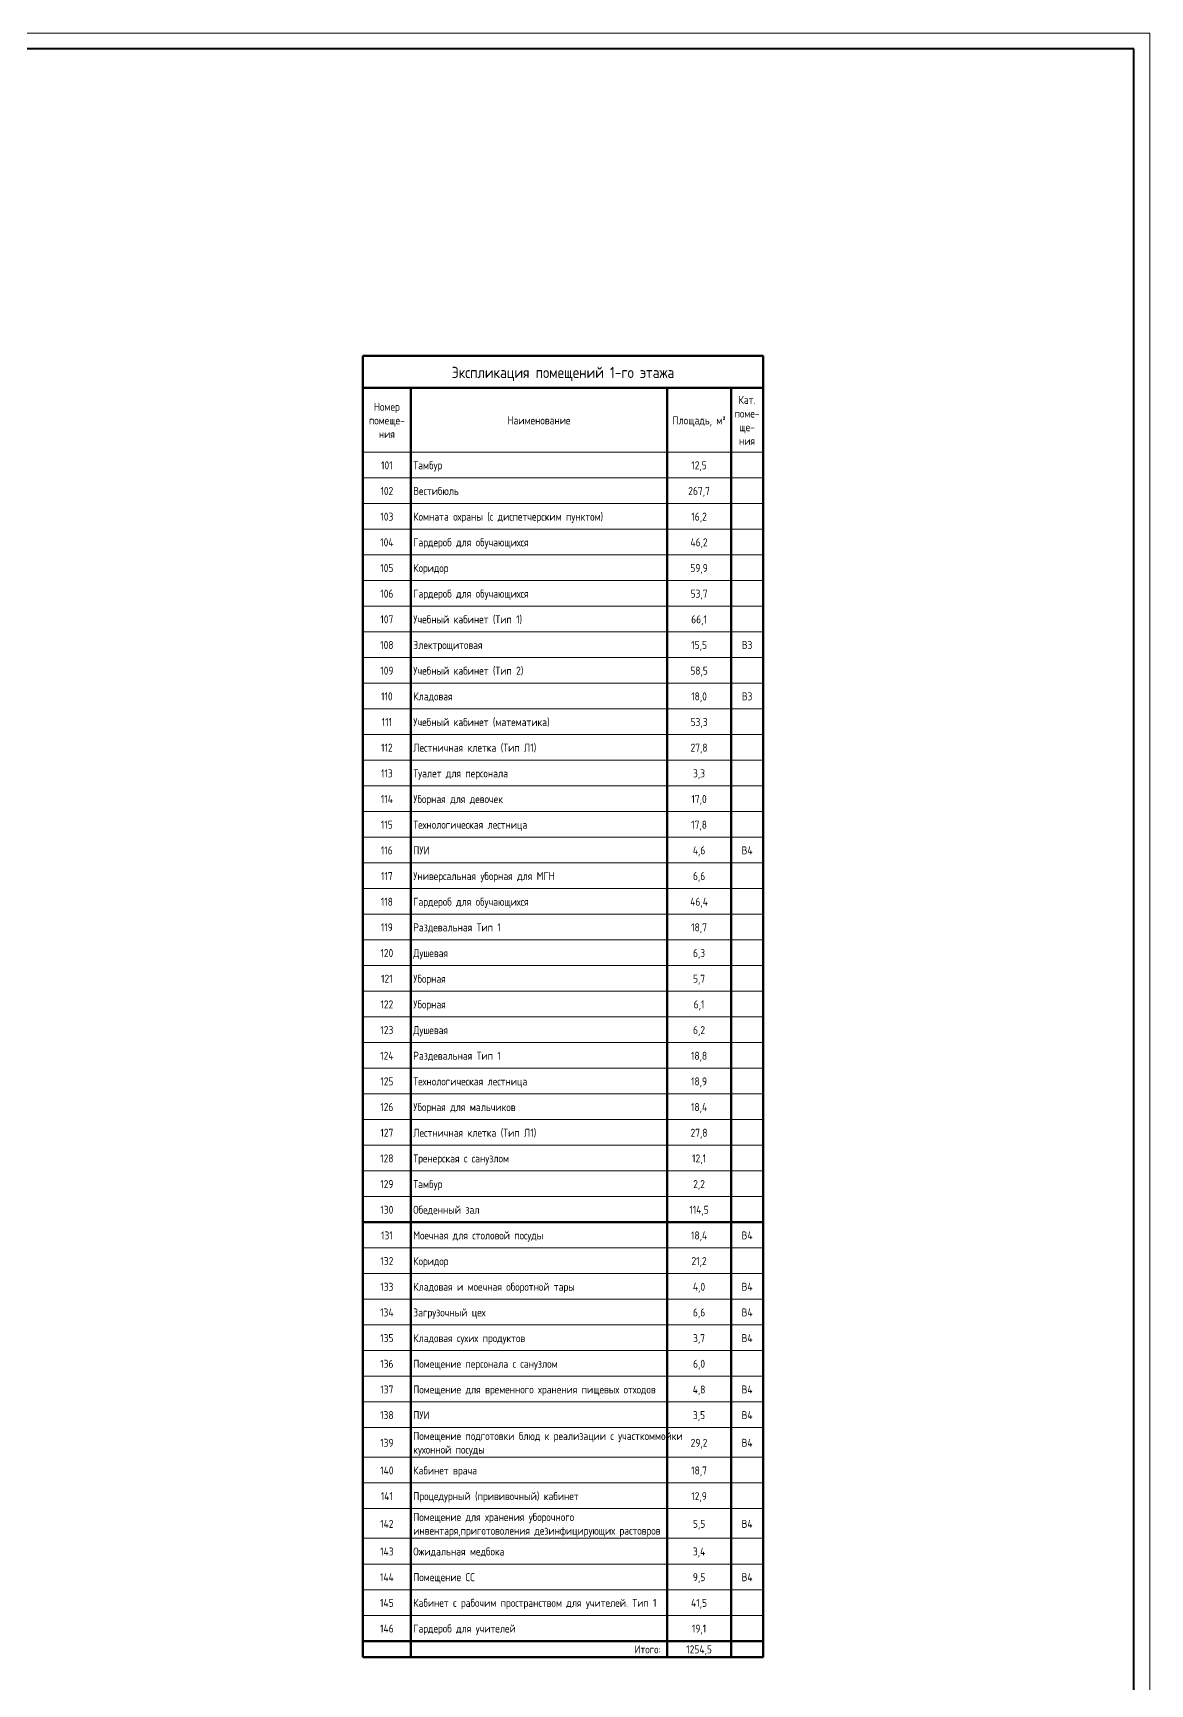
# Model space of a CAD drawing. Header units: millimetres. Extents: x -10178924 to 11692288, y -947381 to 58396.
# Drawn here: x 65404 to 100287, y -85040 to -33472 of the extents above; entities that cross this region are included whole.
import ezdxf

# ---------------------------------------------------------------- set-up
doc = ezdxf.new("R2010")
doc.units = ezdxf.units.MM
for name, color, linetype, lineweight in [('_0', 7, 'Continuous', 25), ('Графика', 7, 'Continuous', 20), ('ШТРИХОВКА', 252, 'Continuous', 15)]:
    doc.layers.add(name, color=color, linetype=linetype, lineweight=lineweight)
doc.layers.add('PDF _Ramka', color=7, linetype='Continuous')
doc.layers.add('Линии', color=7, linetype='Continuous', lineweight=9, true_color=0x00a600)
doc.styles.add('GOST Common_10', font='GOST_Common.ttf', dxfattribs={"width": 0.9, "height": 3.5})
doc.styles.add('GOST Common_11', font='GOST_Common.ttf', dxfattribs={"width": 0.9, "height": 2.5})

# ---------------------------------------------------------------- blocks, each defined once
blk = doc.blocks.new('1 этаж')
at = {"layer": 'Линии', "color": 7, "lineweight": 50}
for p, q in [((75704, -18439), (75704, -19439)), ((88205, -18439), (75704, -18439)), ((88205, -19439), (88205, -18439)), ((75704, -19439), (75704, -45499)), ((75704, -19439), (88205, -19439)), ((77204, -19439), (77204, -21444)), ((85204, -19439), (85204, -21444)), ((87204, -19439), (87204, -21444)), ((88204, -19439), (88204, -21444)), ((88205, -19439), (88205, -45499)), ((77204, -21444), (77204, -22246)), ((85204, -21444), (85204, -22246)), ((87204, -21444), (87204, -22246)), ((88204, -21444), (88204, -22246)), ((77204, -22246), (77204, -23048)), ((85204, -22246), (85204, -23048)), ((87204, -22246), (87204, -23048)), ((88204, -22246), (88204, -23048)), ((77204, -23048), (77204, -23849)), ((85204, -23048), (85204, -23849)), ((87204, -23048), (87204, -23849)), ((88204, -23048), (88204, -23849)), ((77204, -23849), (77204, -24651)), ((85204, -23849), (85204, -24651)), ((87204, -23849), (87204, -24651)), ((88204, -23849), (88204, -24651)), ((77204, -24651), (77204, -25453)), ((85204, -24651), (85204, -25453)), ((87204, -24651), (87204, -25453)), ((88204, -24651), (88204, -25453)), ((77204, -25453), (77204, -26255)), ((85204, -25453), (85204, -26255)), ((87204, -25453), (87204, -26255)), ((88204, -25453), (88204, -26255)), ((77204, -26255), (77204, -27057)), ((85204, -26255), (85204, -27057)), ((87204, -26255), (87204, -27057)), ((88204, -26255), (88204, -27057)), ((77204, -27057), (77204, -27859)), ((85204, -27057), (85204, -27859)), ((87204, -27057), (87204, -27859)), ((88204, -27057), (88204, -27859)), ((77204, -27859), (77204, -28661)), ((85204, -27859), (85204, -28661)), ((87204, -27859), (87204, -28661)), ((88204, -27859), (88204, -28661)), ((77204, -28661), (77204, -29462)), ((85204, -28661), (85204, -29462)), ((87204, -28661), (87204, -29462)), ((88204, -28661), (88204, -29462)), ((77204, -29462), (77204, -30264)), ((85204, -29462), (85204, -30264)), ((87204, -29462), (87204, -30264)), ((88204, -29462), (88204, -30264)), ((77204, -30264), (77204, -31066)), ((85204, -30264), (85204, -31066)), ((87204, -30264), (87204, -31066)), ((88204, -30264), (88204, -31066)), ((77204, -31066), (77204, -31868)), ((85204, -31066), (85204, -31868)), ((87204, -31066), (87204, -31868)), ((88204, -31066), (88204, -31868)), ((77204, -31868), (77204, -32670)), ((85204, -31868), (85204, -32670)), ((87204, -31868), (87204, -32670)), ((88204, -31868), (88204, -32670)), ((77204, -32670), (77204, -33472)), ((85204, -32670), (85204, -33472)), ((87204, -32670), (87204, -33472)), ((88204, -32670), (88204, -33472)), ((77204, -33472), (77204, -34273)), ((85204, -33472), (85204, -34273)), ((87204, -33472), (87204, -34273)), ((88204, -33472), (88204, -34273)), ((77204, -34273), (77204, -35075)), ((85204, -34273), (85204, -35075)), ((87204, -34273), (87204, -35075)), ((88204, -34273), (88204, -35075)), ((77204, -35075), (77204, -35877)), ((85204, -35075), (85204, -35877)), ((87204, -35075), (87204, -35877)), ((88204, -35075), (88204, -35877)), ((77204, -35877), (77204, -36679)), ((85204, -35877), (85204, -36679)), ((87204, -35877), (87204, -36679)), ((88204, -35877), (88204, -36679)), ((77204, -36679), (77204, -37481)), ((85204, -36679), (85204, -37481)), ((87204, -36679), (87204, -37481)), ((88204, -36679), (88204, -37481)), ((77204, -37481), (77204, -38283)), ((85204, -37481), (85204, -38283)), ((87204, -37481), (87204, -38283)), ((88204, -37481), (88204, -38283)), ((77204, -38283), (77204, -39084)), ((85204, -38283), (85204, -39084)), ((87204, -38283), (87204, -39084)), ((88204, -38283), (88204, -39084)), ((77204, -39084), (77204, -39886)), ((85204, -39084), (85204, -39886)), ((87204, -39084), (87204, -39886)), ((88204, -39084), (88204, -39886)), ((77204, -39886), (77204, -40688)), ((85204, -39886), (85204, -40688)), ((87204, -39886), (87204, -40688)), ((88204, -39886), (88204, -40688)), ((77204, -40688), (77204, -41490)), ((85204, -40688), (85204, -41490)), ((87204, -40688), (87204, -41490)), ((88204, -40688), (88204, -41490)), ((77204, -41490), (77204, -42292)), ((85204, -41490), (85204, -42292)), ((87204, -41490), (87204, -42292)), ((88204, -41490), (88204, -42292)), ((77204, -42292), (77204, -43094)), ((85204, -42292), (85204, -43094)), ((87204, -42292), (87204, -43094)), ((88204, -42292), (88204, -43094)), ((77204, -43094), (77204, -43895)), ((85204, -43094), (85204, -43895)), ((87204, -43094), (87204, -43895)), ((88204, -43094), (88204, -43895)), ((75704, -43495), (75704, -59081)), ((88205, -43495), (88205, -59081)), ((77204, -43895), (77204, -44697)), ((85204, -43895), (85204, -44697)), ((87204, -43895), (87204, -44697)), ((88204, -43895), (88204, -44697)), ((77204, -44697), (77204, -45499)), ((85204, -44697), (85204, -45499)), ((87204, -44697), (87204, -45499)), ((88204, -44697), (88204, -45499)), ((88205, -45499), (75704, -45499)), ((77204, -45499), (77204, -46301)), ((85204, -45499), (85204, -46301)), ((87204, -45499), (87204, -46301)), ((88204, -45499), (88204, -46301)), ((77204, -46301), (77204, -47103)), ((85204, -46301), (85204, -47103)), ((87204, -46301), (87204, -47103)), ((88204, -46301), (88204, -47103)), ((77204, -47103), (77204, -47905)), ((85204, -47103), (85204, -47905)), ((87204, -47103), (87204, -47905)), ((88204, -47103), (88204, -47905)), ((77204, -47905), (77204, -48707)), ((85204, -47905), (85204, -48707)), ((87204, -47905), (87204, -48707)), ((88204, -47905), (88204, -48707)), ((77204, -48707), (77204, -49508)), ((85204, -48707), (85204, -49508)), ((87204, -48707), (87204, -49508)), ((88204, -48707), (88204, -49508)), ((77204, -49508), (77204, -50310)), ((85204, -49508), (85204, -50310)), ((87204, -49508), (87204, -50310)), ((88204, -49508), (88204, -50310)), ((77204, -50310), (77204, -51112)), ((85204, -50310), (85204, -51112)), ((87204, -50310), (87204, -51112)), ((88204, -50310), (88204, -51112)), ((77204, -51112), (77204, -51914)), ((85204, -51112), (85204, -51914)), ((87204, -51112), (87204, -51914)), ((88204, -51112), (88204, -51914)), ((77204, -51914), (77204, -52841)), ((85204, -51914), (85204, -52841)), ((87204, -51914), (87204, -52841)), ((88204, -51914), (88204, -52841)), ((77204, -52841), (77204, -53643)), ((85204, -52841), (85204, -53643)), ((87204, -52841), (87204, -53643)), ((88204, -52841), (88204, -53643)), ((77204, -53643), (77204, -54445)), ((85204, -53643), (85204, -54445)), ((87204, -53643), (87204, -54445)), ((88204, -53643), (88204, -54445)), ((77204, -54445), (77204, -55372)), ((85204, -54445), (85204, -55372)), ((87204, -54445), (87204, -55372)), ((88204, -54445), (88204, -55372)), ((77204, -55372), (77204, -56174)), ((85204, -55372), (85204, -56174)), ((87204, -55372), (87204, -56174)), ((88204, -55372), (88204, -56174)), ((77204, -56174), (77204, -56976)), ((85204, -56174), (85204, -56976)), ((87204, -56174), (87204, -56976)), ((88204, -56174), (88204, -56976)), ((77204, -56976), (77204, -57778)), ((85204, -56976), (85204, -57778)), ((87204, -56976), (87204, -57778)), ((88204, -56976), (88204, -57778)), ((77204, -57778), (77204, -58580)), ((85204, -57778), (85204, -58580)), ((87204, -57778), (87204, -58580)), ((88204, -57778), (88204, -58580)), ((77204, -58580), (75704, -58580)), ((85204, -58580), (77204, -58580)), ((77204, -58580), (77204, -59081)), ((87204, -58580), (85204, -58580)), ((85204, -58580), (85204, -59081)), ((88204, -58580), (87204, -58580)), ((87204, -58580), (87204, -59081)), ((88204, -58580), (88204, -59081)), ((88205, -59081), (75704, -59081))]:
    blk.add_line(p, q, dxfattribs=at)
at = {"layer": 'Линии', "color": 7, "lineweight": 20}
for p, q in [((77204, -21444), (75704, -21444)), ((85204, -21444), (77204, -21444)), ((87204, -21444), (85204, -21444)), ((88204, -21444), (87204, -21444)), ((77204, -22246), (75704, -22246)), ((85204, -22246), (77204, -22246)), ((87204, -22246), (85204, -22246)), ((88204, -22246), (87204, -22246)), ((77204, -23048), (75704, -23048)), ((85204, -23048), (77204, -23048)), ((87204, -23048), (85204, -23048)), ((88204, -23048), (87204, -23048)), ((77204, -23849), (75704, -23849)), ((85204, -23849), (77204, -23849)), ((87204, -23849), (85204, -23849)), ((88204, -23849), (87204, -23849)), ((77204, -24651), (75704, -24651)), ((85204, -24651), (77204, -24651)), ((87204, -24651), (85204, -24651)), ((88204, -24651), (87204, -24651)), ((77204, -25453), (75704, -25453)), ((85204, -25453), (77204, -25453)), ((87204, -25453), (85204, -25453)), ((88204, -25453), (87204, -25453)), ((77204, -26255), (75704, -26255)), ((85204, -26255), (77204, -26255)), ((87204, -26255), (85204, -26255)), ((88204, -26255), (87204, -26255)), ((77204, -27057), (75704, -27057)), ((85204, -27057), (77204, -27057)), ((87204, -27057), (85204, -27057)), ((88204, -27057), (87204, -27057)), ((77204, -27859), (75704, -27859)), ((85204, -27859), (77204, -27859)), ((87204, -27859), (85204, -27859)), ((88204, -27859), (87204, -27859)), ((77204, -28661), (75704, -28661)), ((85204, -28661), (77204, -28661)), ((87204, -28661), (85204, -28661)), ((88204, -28661), (87204, -28661)), ((77204, -29462), (75704, -29462)), ((85204, -29462), (77204, -29462)), ((87204, -29462), (85204, -29462)), ((88204, -29462), (87204, -29462)), ((77204, -30264), (75704, -30264)), ((85204, -30264), (77204, -30264)), ((87204, -30264), (85204, -30264)), ((88204, -30264), (87204, -30264)), ((77204, -31066), (75704, -31066)), ((85204, -31066), (77204, -31066)), ((87204, -31066), (85204, -31066)), ((88204, -31066), (87204, -31066)), ((77204, -31868), (75704, -31868)), ((85204, -31868), (77204, -31868)), ((87204, -31868), (85204, -31868)), ((88204, -31868), (87204, -31868)), ((77204, -32670), (75704, -32670)), ((85204, -32670), (77204, -32670)), ((87204, -32670), (85204, -32670)), ((88204, -32670), (87204, -32670)), ((77204, -33472), (75704, -33472)), ((85204, -33472), (77204, -33472)), ((87204, -33472), (85204, -33472)), ((88204, -33472), (87204, -33472)), ((77204, -34273), (75704, -34273)), ((85204, -34273), (77204, -34273)), ((87204, -34273), (85204, -34273)), ((88204, -34273), (87204, -34273)), ((77204, -35075), (75704, -35075)), ((85204, -35075), (77204, -35075)), ((87204, -35075), (85204, -35075)), ((88204, -35075), (87204, -35075)), ((77204, -35877), (75704, -35877)), ((85204, -35877), (77204, -35877)), ((87204, -35877), (85204, -35877)), ((88204, -35877), (87204, -35877)), ((77204, -36679), (75704, -36679)), ((85204, -36679), (77204, -36679)), ((87204, -36679), (85204, -36679)), ((88204, -36679), (87204, -36679)), ((77204, -37481), (75704, -37481)), ((85204, -37481), (77204, -37481)), ((87204, -37481), (85204, -37481)), ((88204, -37481), (87204, -37481)), ((77204, -38283), (75704, -38283)), ((85204, -38283), (77204, -38283)), ((87204, -38283), (85204, -38283)), ((88204, -38283), (87204, -38283)), ((77204, -39084), (75704, -39084)), ((85204, -39084), (77204, -39084)), ((87204, -39084), (85204, -39084)), ((88204, -39084), (87204, -39084)), ((77204, -39886), (75704, -39886)), ((85204, -39886), (77204, -39886)), ((87204, -39886), (85204, -39886)), ((88204, -39886), (87204, -39886)), ((77204, -40688), (75704, -40688)), ((85204, -40688), (77204, -40688)), ((87204, -40688), (85204, -40688)), ((88204, -40688), (87204, -40688)), ((77204, -41490), (75704, -41490)), ((85204, -41490), (77204, -41490)), ((87204, -41490), (85204, -41490)), ((88204, -41490), (87204, -41490)), ((77204, -42292), (75704, -42292)), ((85204, -42292), (77204, -42292)), ((87204, -42292), (85204, -42292)), ((88204, -42292), (87204, -42292)), ((77204, -43094), (75704, -43094)), ((85204, -43094), (77204, -43094)), ((87204, -43094), (85204, -43094)), ((88204, -43094), (87204, -43094)), ((77204, -43895), (75704, -43895)), ((85204, -43895), (77204, -43895)), ((87204, -43895), (85204, -43895)), ((88204, -43895), (87204, -43895)), ((77204, -44697), (75704, -44697)), ((85204, -44697), (77204, -44697)), ((87204, -44697), (85204, -44697)), ((88204, -44697), (87204, -44697)), ((77204, -46301), (75704, -46301)), ((85204, -46301), (77204, -46301)), ((87204, -46301), (85204, -46301)), ((88204, -46301), (87204, -46301)), ((77204, -47103), (75704, -47103)), ((85204, -47103), (77204, -47103)), ((87204, -47103), (85204, -47103)), ((88204, -47103), (87204, -47103)), ((77204, -47905), (75704, -47905)), ((85204, -47905), (77204, -47905)), ((87204, -47905), (85204, -47905)), ((88204, -47905), (87204, -47905)), ((77204, -48707), (75704, -48707)), ((85204, -48707), (77204, -48707)), ((87204, -48707), (85204, -48707)), ((88204, -48707), (87204, -48707)), ((77204, -49508), (75704, -49508)), ((85204, -49508), (77204, -49508)), ((87204, -49508), (85204, -49508)), ((88204, -49508), (87204, -49508)), ((77204, -50310), (75704, -50310)), ((85204, -50310), (77204, -50310)), ((87204, -50310), (85204, -50310)), ((88204, -50310), (87204, -50310)), ((77204, -51112), (75704, -51112)), ((85204, -51112), (77204, -51112)), ((87204, -51112), (85204, -51112)), ((88204, -51112), (87204, -51112)), ((77204, -51914), (75704, -51914)), ((85204, -51914), (77204, -51914)), ((87204, -51914), (85204, -51914)), ((88204, -51914), (87204, -51914)), ((77204, -52841), (75704, -52841)), ((85204, -52841), (77204, -52841)), ((87204, -52841), (85204, -52841)), ((88204, -52841), (87204, -52841)), ((77204, -53643), (75704, -53643)), ((85204, -53643), (77204, -53643)), ((87204, -53643), (85204, -53643)), ((88204, -53643), (87204, -53643)), ((77204, -54445), (75704, -54445)), ((85204, -54445), (77204, -54445)), ((87204, -54445), (85204, -54445)), ((88204, -54445), (87204, -54445)), ((77204, -55372), (75704, -55372)), ((85204, -55372), (77204, -55372)), ((87204, -55372), (85204, -55372)), ((88204, -55372), (87204, -55372)), ((77204, -56174), (75704, -56174)), ((85204, -56174), (77204, -56174)), ((87204, -56174), (85204, -56174)), ((88204, -56174), (87204, -56174)), ((77204, -56976), (75704, -56976)), ((85204, -56976), (77204, -56976)), ((87204, -56976), (85204, -56976)), ((88204, -56976), (87204, -56976)), ((77204, -57778), (75704, -57778)), ((85204, -57778), (77204, -57778)), ((87204, -57778), (85204, -57778)), ((88204, -57778), (87204, -57778))]:
    blk.add_line(p, q, dxfattribs=at)
at = {"layer": 'Графика', "line_spacing_factor": 1.022761}
for s, insert, char_height, width, attachment_point, style in [('Экспликация помещений 1-го этажа', (81955, -18780), 350, 8375.31, 2, 'GOST Common_10'), ('Номер помеще- ния', (76454, -19902), 250, 1418.03, 2, 'GOST Common_11'), ('Кат. поме- ще- ния', (87704, -19689), 250, 962.45, 2, 'GOST Common_11'), ('Наименование', (81204, -20328), 250, 2353.32, 2, 'GOST Common_11'), ('Площадь, м\\fGOST Common|b0|i0|c238|p34|;\\W.9;²', (86204, -20328), 250, 2009.37, 2, 'GOST Common_11'), ('101', (76454, -21731), 250, 458.6, 2, 'GOST Common_11'), ('Тамбур', (77279, -21731), 250, 1203.81, 1, 'GOST Common_11'), ('12,5', (86204, -21731), 250, 603.41, 2, 'GOST Common_11'), ('102', (76454, -22533), 250, 509.89, 2, 'GOST Common_11'), ('Вестибюль', (77279, -22533), 250, 1783.09, 1, 'GOST Common_11'), ('267,7', (86204, -22533), 250, 841.76, 2, 'GOST Common_11'), ('103', (76454, -23335), 250, 509.89, 2, 'GOST Common_11'), ('Комната охраны (с диспетчерским пунктом)', (77279, -23335), 250, 7259.08, 1, 'GOST Common_11'), ('16,2', (86204, -23335), 250, 603.41, 2, 'GOST Common_11'), ('104', (76454, -24137), 250, 537.04, 2, 'GOST Common_11'), ('Гардероб для обучающихся', (77279, -24137), 250, 4456.22, 1, 'GOST Common_11'), ('46,2', (86204, -24137), 250, 681.86, 2, 'GOST Common_11'), ('105', (76454, -24939), 250, 509.89, 2, 'GOST Common_11'), ('Коридор', (77279, -24939), 250, 1336.56, 1, 'GOST Common_11'), ('59,9', (86204, -24939), 250, 654.71, 2, 'GOST Common_11'), ('106', (76454, -25740), 250, 509.89, 2, 'GOST Common_11'), ('Гардероб для обучающихся', (77279, -25740), 250, 4456.22, 1, 'GOST Common_11'), ('53,7', (86204, -25740), 250, 654.71, 2, 'GOST Common_11'), ('107', (76454, -26542), 250, 509.89, 2, 'GOST Common_11'), ('Учебный кабинет (Тип 1)', (77279, -26542), 250, 3976.5, 1, 'GOST Common_11'), ('66,1', (86204, -26542), 250, 603.41, 2, 'GOST Common_11'), ('108', (76454, -27344), 250, 509.89, 2, 'GOST Common_11'), ('Электрощитовая', (77279, -27344), 250, 2863.2, 1, 'GOST Common_11'), ('15,5', (86204, -27344), 250, 603.41, 2, 'GOST Common_11'), ('В3', (87704, -27344), 250, 401.27, 2, 'GOST Common_11'), ('109', (76454, -28146), 250, 509.89, 2, 'GOST Common_11'), ('Учебный кабинет (Тип 2)', (77279, -28146), 250, 4027.8, 1, 'GOST Common_11'), ('58,5', (86204, -28146), 250, 654.71, 2, 'GOST Common_11'), ('110', (76454, -28948), 250, 458.6, 2, 'GOST Common_11'), ('Кладовая', (77279, -28948), 250, 1577.93, 1, 'GOST Common_11'), ('18,0', (86204, -28948), 250, 603.41, 2, 'GOST Common_11'), ('В3', (87704, -28948), 250, 401.27, 2, 'GOST Common_11'), ('111', (76454, -29750), 250, 407.31, 2, 'GOST Common_11'), ('Учебный кабинет (математика)', (77279, -29750), 250, 5273.85, 1, 'GOST Common_11'), ('53,3', (86204, -29750), 250, 654.71, 2, 'GOST Common_11'), ('112', (76454, -30551), 250, 458.6, 2, 'GOST Common_11'), ('Лестничная клетка (Тип Л1)', (77279, -30551), 250, 4595.01, 1, 'GOST Common_11'), ('27,8', (86204, -30551), 250, 654.71, 2, 'GOST Common_11'), ('113', (76454, -31353), 250, 458.6, 2, 'GOST Common_11'), ('Туалет для персонала', (77279, -31353), 250, 3692.9, 1, 'GOST Common_11'), ('3,3', (86204, -31353), 250, 467.65, 2, 'GOST Common_11'), ('114', (76454, -32155), 250, 485.75, 2, 'GOST Common_11'), ('Уборная для девочек', (77279, -32155), 250, 3421.36, 1, 'GOST Common_11'), ('17,0', (86204, -32155), 250, 603.41, 2, 'GOST Common_11'), ('115', (76454, -32957), 250, 458.6, 2, 'GOST Common_11'), ('Технологическая лестница', (77279, -32957), 250, 4510.53, 1, 'GOST Common_11'), ('17,8', (86204, -32957), 250, 603.41, 2, 'GOST Common_11'), ('116', (76454, -33759), 250, 458.6, 2, 'GOST Common_11'), ('ПУИ', (77279, -33759), 250, 642.64, 1, 'GOST Common_11'), ('4,6', (86204, -33759), 250, 494.8, 2, 'GOST Common_11'), ('В4', (87704, -33759), 250, 428.42, 2, 'GOST Common_11'), ('117', (76454, -34561), 250, 458.6, 2, 'GOST Common_11'), ('Универсальная уборная для МГН', (77279, -34561), 250, 5310.05, 1, 'GOST Common_11'), ('6,6', (86204, -34561), 250, 467.65, 2, 'GOST Common_11'), ('118', (76454, -35363), 250, 458.6, 2, 'GOST Common_11'), ('Гардероб для обучающихся', (77279, -35363), 250, 4456.22, 1, 'GOST Common_11'), ('46,4', (86204, -35363), 250, 709.01, 2, 'GOST Common_11'), ('119', (76454, -36164), 250, 458.6, 2, 'GOST Common_11'), ('Раздевальная Тип 1', (77279, -36164), 250, 3252.41, 1, 'GOST Common_11'), ('18,7', (86204, -36164), 250, 603.41, 2, 'GOST Common_11'), ('120', (76454, -36966), 250, 509.89, 2, 'GOST Common_11'), ('Душевая', (77279, -36966), 250, 1445.18, 1, 'GOST Common_11'), ('6,3', (86204, -36966), 250, 467.65, 2, 'GOST Common_11'), ('121', (76454, -37768), 250, 458.6, 2, 'GOST Common_11'), ('Уборная', (77279, -37768), 250, 1363.72, 1, 'GOST Common_11'), ('5,7', (86204, -37768), 250, 467.65, 2, 'GOST Common_11'), ('122', (76454, -38570), 250, 509.89, 2, 'GOST Common_11'), ('Уборная', (77279, -38570), 250, 1363.72, 1, 'GOST Common_11'), ('6,1', (86204, -38570), 250, 416.36, 2, 'GOST Common_11'), ('123', (76454, -39372), 250, 509.89, 2, 'GOST Common_11'), ('Душевая', (77279, -39372), 250, 1445.18, 1, 'GOST Common_11'), ('6,2', (86204, -39372), 250, 467.65, 2, 'GOST Common_11'), ('124', (76454, -40174), 250, 537.04, 2, 'GOST Common_11'), ('Раздевальная Тип 1', (77279, -40174), 250, 3252.41, 1, 'GOST Common_11'), ('18,8', (86204, -40174), 250, 603.41, 2, 'GOST Common_11'), ('125', (76454, -40975), 250, 509.89, 2, 'GOST Common_11'), ('Технологическая лестница', (77279, -40975), 250, 4510.53, 1, 'GOST Common_11'), ('18,9', (86204, -40975), 250, 603.41, 2, 'GOST Common_11'), ('126', (76454, -41777), 250, 509.89, 2, 'GOST Common_11'), ('Уборная для мальчиков', (77279, -41777), 250, 3849.79, 1, 'GOST Common_11'), ('18,4', (86204, -41777), 250, 630.57, 2, 'GOST Common_11'), ('127', (76454, -42579), 250, 509.89, 2, 'GOST Common_11'), ('Лестничная клетка (Тип Л1)', (77279, -42579), 250, 4595.01, 1, 'GOST Common_11'), ('27,8', (86204, -42579), 250, 654.71, 2, 'GOST Common_11'), ('128', (76454, -43381), 250, 509.89, 2, 'GOST Common_11'), ('Тренерская с санузлом', (77279, -43381), 250, 3765.31, 1, 'GOST Common_11'), ('12,1', (86204, -43381), 250, 552.12, 2, 'GOST Common_11'), ('129', (76454, -44183), 250, 509.89, 2, 'GOST Common_11'), ('Тамбур', (77279, -44183), 250, 1203.81, 1, 'GOST Common_11'), ('2,2', (86204, -44183), 250, 467.65, 2, 'GOST Common_11'), ('130', (76454, -44985), 250, 509.89, 2, 'GOST Common_11'), ('Обеденный зал', (77279, -44985), 250, 2407.63, 1, 'GOST Common_11'), ('114,5', (86204, -44985), 250, 766.34, 2, 'GOST Common_11'), ('131', (76454, -45786), 250, 458.6, 2, 'GOST Common_11'), ('Моечная для столовой посуды', (77279, -45786), 250, 4884.64, 1, 'GOST Common_11'), ('18,4', (86204, -45786), 250, 630.57, 2, 'GOST Common_11'), ('В4', (87704, -45786), 250, 428.42, 2, 'GOST Common_11'), ('132', (76454, -46588), 250, 509.89, 2, 'GOST Common_11'), ('Коридор', (77279, -46588), 250, 1336.56, 1, 'GOST Common_11'), ('21,2', (86204, -46588), 250, 603.41, 2, 'GOST Common_11'), ('133', (76454, -47390), 250, 509.89, 2, 'GOST Common_11'), ('Кладовая и моечная оборотной тары', (77279, -47390), 250, 6097.51, 1, 'GOST Common_11'), ('4,0', (86204, -47390), 250, 494.8, 2, 'GOST Common_11'), ('В4', (87704, -47390), 250, 428.42, 2, 'GOST Common_11'), ('134', (76454, -48192), 250, 537.04, 2, 'GOST Common_11'), ('Загрузочный цех', (77279, -48192), 250, 2796.83, 1, 'GOST Common_11'), ('6,6', (86204, -48192), 250, 467.65, 2, 'GOST Common_11'), ('В4', (87704, -48192), 250, 428.42, 2, 'GOST Common_11'), ('135', (76454, -48994), 250, 509.89, 2, 'GOST Common_11'), ('Кладовая сухих продуктов', (77279, -48994), 250, 4413.98, 1, 'GOST Common_11'), ('3,7', (86204, -48994), 250, 467.65, 2, 'GOST Common_11'), ('В4', (87704, -48994), 250, 428.42, 2, 'GOST Common_11'), ('136', (76454, -49796), 250, 509.89, 2, 'GOST Common_11'), ('Помещение персонала с санузлом', (77279, -49796), 250, 5491.08, 1, 'GOST Common_11'), ('6,0', (86204, -49796), 250, 467.65, 2, 'GOST Common_11'), ('137', (76454, -50598), 250, 509.89, 2, 'GOST Common_11'), ('Помещение для временного хранения пищевых отходов', (77279, -50598), 250, 9051.22, 1, 'GOST Common_11'), ('4,8', (86204, -50598), 250, 494.8, 2, 'GOST Common_11'), ('В4', (87704, -50598), 250, 428.42, 2, 'GOST Common_11'), ('138', (76454, -51399), 250, 509.89, 2, 'GOST Common_11'), ('ПУИ', (77279, -51399), 250, 642.64, 1, 'GOST Common_11'), ('3,5', (86204, -51399), 250, 467.65, 2, 'GOST Common_11'), ('В4', (87704, -51399), 250, 428.42, 2, 'GOST Common_11'), ('Помещение подготовки блюд к реализации с участкоммойки кухонной посуды', (77279, -52051), 250, 8966.75, 1, 'GOST Common_11'), ('139', (76454, -52264), 250, 509.89, 2, 'GOST Common_11'), ('29,2', (86204, -52264), 250, 654.71, 2, 'GOST Common_11'), ('В4', (87704, -52264), 250, 428.42, 2, 'GOST Common_11'), ('140', (76454, -53128), 250, 537.04, 2, 'GOST Common_11'), ('Кабинет врача', (77279, -53128), 250, 2501.16, 1, 'GOST Common_11'), ('18,7', (86204, -53128), 250, 603.41, 2, 'GOST Common_11'), ('141', (76454, -53930), 250, 485.75, 2, 'GOST Common_11'), ('Процедурный (прививочный) кабинет', (77279, -53930), 250, 6019.06, 1, 'GOST Common_11'), ('12,9', (86204, -53930), 250, 603.41, 2, 'GOST Common_11'), ('Помещение для хранения уборочного инвентаря,приготоволения дезинфицирующих растовров', (77279, -54582), 250, 8007.32, 1, 'GOST Common_11'), ('142', (76454, -54795), 250, 537.04, 2, 'GOST Common_11'), ('5,5', (86204, -54795), 250, 467.65, 2, 'GOST Common_11'), ('В4', (87704, -54795), 250, 428.42, 2, 'GOST Common_11'), ('143', (76454, -55659), 250, 537.04, 2, 'GOST Common_11'), ('Ожидальная медбока', (77279, -55659), 250, 3463.6, 1, 'GOST Common_11'), ('3,4', (86204, -55659), 250, 494.8, 2, 'GOST Common_11'), ('144', (76454, -56461), 250, 564.19, 2, 'GOST Common_11'), ('Помещение СС', (77279, -56461), 250, 2286.94, 1, 'GOST Common_11'), ('9,5', (86204, -56461), 250, 467.65, 2, 'GOST Common_11'), ('В4', (87704, -56461), 250, 428.42, 2, 'GOST Common_11'), ('145', (76454, -57263), 250, 537.04, 2, 'GOST Common_11'), ('Кабинет с рабочим пространством для учителей. Тип 1', (77279, -57263), 250, 9063.29, 1, 'GOST Common_11'), ('41,5', (86204, -57263), 250, 630.57, 2, 'GOST Common_11'), ('146', (76454, -58065), 250, 537.04, 2, 'GOST Common_11'), ('Гардероб для учителей', (77279, -58065), 250, 3822.63, 1, 'GOST Common_11'), ('19,1', (86204, -58065), 250, 552.12, 2, 'GOST Common_11'), ('Итого:', (85008, -58716), 250, 3822.63, 3, 'GOST Common_11'), ('1254,5', (86204, -58716), 250, 1004.69, 2, 'GOST Common_11')]:
    blk.add_mtext(s, dxfattribs=dict(at, insert=insert, char_height=char_height, width=width, attachment_point=attachment_point, style=style))
blk = doc.blocks.new('Рамка')
at = {"layer": 'PDF _Ramka', "lineweight": 20}
blk.add_lwpolyline([(100287, -596749), (100287, -512657), (-18603, -512657), (-18603, -596749)], close=True, dxfattribs=at)
at = {"layer": 'PDF _Ramka', "lineweight": 40}
blk.add_lwpolyline([(99787, -513153), (-16604, -513153), (-16604, -596246), (99787, -596246)], close=True, dxfattribs=at)

msp = doc.modelspace()

# ---------------------------------------------------------------- block references
at = {"layer": '_0'}
msp.add_blockref('Рамка', (0, 479185.1), dxfattribs=at)
at = {"layer": 'ШТРИХОВКА'}
msp.add_blockref('1 этаж', (0, -25118), dxfattribs=at)

doc.saveas('drawing.dxf')
